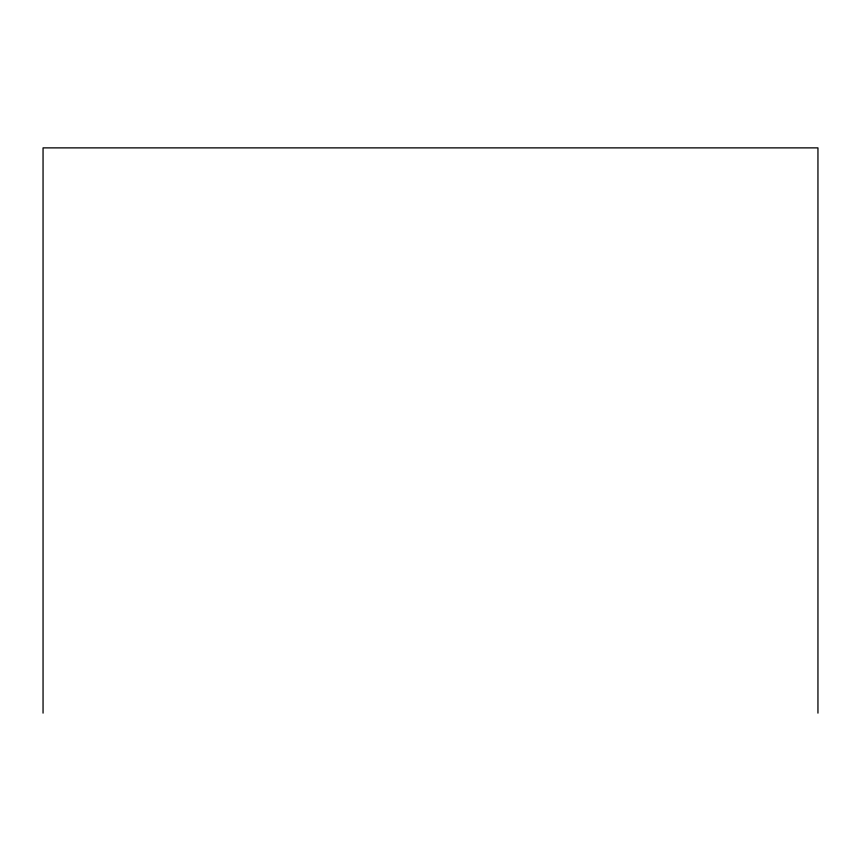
<?xml version="1.0" encoding="UTF-8"?>
<svg xmlns="http://www.w3.org/2000/svg" width="861" height="861" viewBox="0 0 861 861"><rect width="100%" height="100%" fill="white"/><g stroke="black" fill="none" stroke-linecap="round" stroke-linejoin="round"><path stroke-width="1.29" d="M817.95 713.123L817.95 147.877L43.05 147.877L43.05 713.123"/></g></svg>
